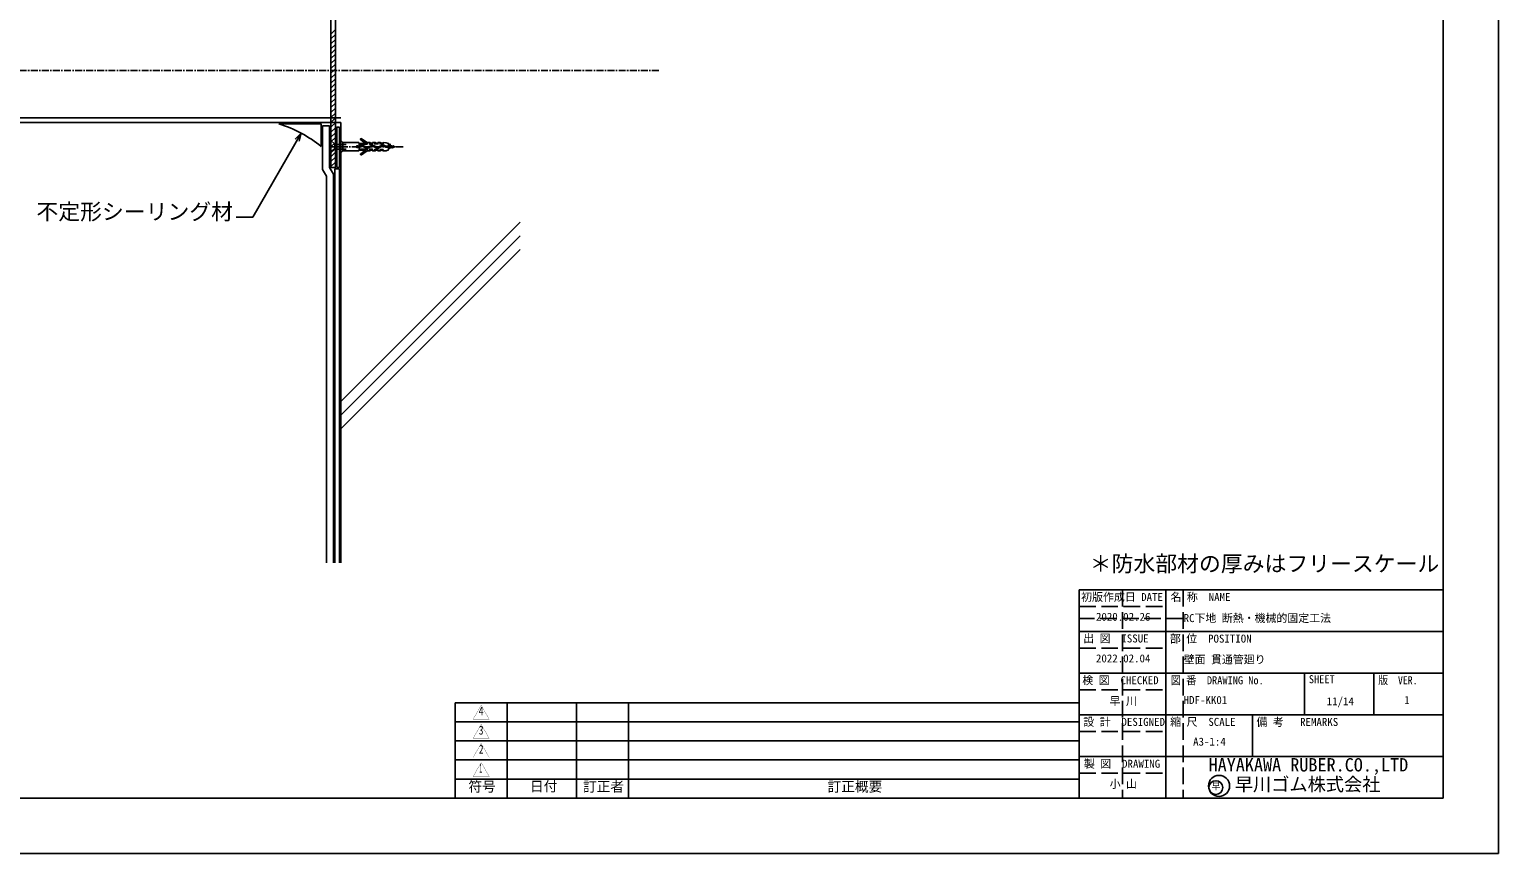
# Model space of a CAD drawing. Units: millimetres on the paper, with parts at other scales. Extents: x -210 to 1470, y -148 to 1040.
# Drawn here: x 410 to 1470, y -148 to 445 of the extents above; entities that cross this region are included whole.
import ezdxf
from ezdxf.enums import TextEntityAlignment as Align

# ---------------------------------------------------------------- set-up
doc = ezdxf.new("R2010")
doc.units = ezdxf.units.MM
doc.linetypes.add('CHAIN1', pattern=[8, 5, -1, 1, -1])
doc.linetypes.add('DASHED3', pattern=[4, 3, -1])
for name, color, linetype in [('0-0_0', 7, 'Continuous'), ('0-1_IBｼｰﾄ', 7, 'Continuous'), ('0-2_シーリング(IBｼﾘｺｰﾝ)', 7, 'Continuous'), ('0-3_中心線', 1, 'CHAIN1'), ('0-4_仮想線', 1, 'DASHED3'), ('0-5_図面枠', 7, 'Continuous'), ('0-6_実線', 7, 'Continuous'), ('0-7_寸法線', 7, 'Continuous'), ('0-8_文字', 5, 'Continuous'), ('0-B_緩衝フォーム', 7, 'Continuous'), ('0-C_表題欄', 7, 'Continuous'), ('0-D_躯体', 7, 'Continuous'), ('0-E_輪郭線', 2, 'Continuous'), ('0-F_部材(積層鋼板)', 4, 'Continuous'), ('1-0_部材(ﾋﾞｽ類)', 7, 'Continuous')]:
    doc.layers.add(name, color=color, linetype=linetype)
doc.styles.add('MS Gothic', font='')
doc.styles.get('MS Gothic').set_extended_font_data('MS Gothic')

# ---------------------------------------------------------------- blocks, each defined once
blk = doc.blocks.new('表題欄(建築)')
at = {"layer": '0-4_仮想線'}
for p, q in [((7.8125, 37.5), (7.8125, 0)), ((18.75, 37.5), (18.75, 0)), ((0, 34.5), (15.625, 34.5)), ((18.75, 32.3438), (0, 32.3438)), ((0, 27), (15.625, 27)), ((0, 19.5), (15.625, 19.5)), ((0, 12), (15.625, 12)), ((0, 4.5), (15.625, 4.5))]:
    blk.add_line(p, q, dxfattribs=at)
at = {"layer": '0-C_表題欄'}
for p, q in [((0, 37.5), (65.625, 37.5)), ((0, 0), (0, 37.5)), ((15.625, 37.5), (15.625, 0)), ((65.625, 37.5), (65.625, 0)), ((0, 30), (15.625, 30)), ((0, 30), (65.625, 30)), ((0, 22.5), (65.625, 22.5)), ((40.625, 22.5), (40.625, 15)), ((53.125, 22.5), (53.125, 15)), ((0, 15), (65.625, 15)), ((31.25, 15), (31.25, 7.5)), ((0, 7.5), (65.625, 7.5))]:
    blk.add_line(p, q, dxfattribs=at)
blk.add_lwpolyline([(0, 37.5), (0, 0), (65.625, 0)], dxfattribs=at)
for centre, radius in [((25.2227, 2.1988), 1.8994), ((24.6432, 1.8951), 1.2434)]:
    blk.add_circle(centre, radius, dxfattribs=at)
at = {"layer": '0-C_表題欄', "style": 'MS Gothic'}
for s, height, p in [('初版作成日 DATE', 1.443, (0.3595, 35.0749)), ('名 称  NAME', 1.443, (16.4718, 35.0749)), ('出 図  ISSUE', 1.443, (0.7322, 27.6053)), ('部 位  POSITION', 1.443, (16.3595, 27.5749)), ('検 図  CHECKED', 1.443, (0.5739, 20.0749)), ('設 計  DESIGNED', 1.443, (0.7421, 12.5749)), ('縮 尺  SCALE', 1.443, (16.4083, 12.5749)), ('備 考   REMARKS', 1.443, (31.9692, 12.5597)), ('製 図  DRAWING', 1.443, (0.8544, 5.0292)), ('HAYAKAWA RUBER.CO.,LTD', 2.405, (23.3343, 4.0757)), ('早川ゴム株式会社', 2.405, (28.0639, 0.5588))]:
    blk.add_text(s, height=height, dxfattribs=at).set_placement(p, align=Align.BOTTOM_LEFT)
for s, height, width, p in [('図 番  DRAWING No.', 1.443, 0.95, (16.4889, 20.0673)), ('SHEET', 1.443, 0.95, (41.4146, 20.2653)), ('版\u3000VER.', 1.443, 0.9, (53.9304, 20.0825)), ('早', 1.247, 0.9, (23.8995, 1.1678))]:
    blk.add_text(s, height=height, dxfattribs=dict(at, width=width)).set_placement(p, align=Align.BOTTOM_LEFT)
blk = doc.blocks.new('囲い文字1')
at = {"layer": '0-8_文字'}
for points in [[(-1.1646, -12.9815), (-1.2512, -13.0315), (0.467, -10.1554), (0.467, -10.0554)], [(0.467, -10.1554), (0.467, -10.0554), (2.0986, -12.9815), (2.1852, -13.0315)], [(2.0986, -12.9815), (2.1852, -13.0315), (-1.1646, -12.9815), (-1.2512, -13.0315)]]:
    blk.add_solid(points, dxfattribs=at)
at = {"layer": '0-8_文字', "style": 'MS Gothic', "width": 0.4}
blk.add_text('1', height=1.828, dxfattribs=at).set_placement((0.0909, -12.7867), align=Align.BOTTOM_LEFT)
blk = doc.blocks.new('U69')
at = {"layer": '0-0_0', "xscale": 3.446988, "yscale": 3.446988}
blk.add_blockref('囲い文字1', (4.164, 34.833), dxfattribs=at)
blk = doc.blocks.new('囲い文字2')
at = {"layer": '0-8_文字'}
for points in [[(-8.3757, 15.6578), (-8.4623, 15.6078), (-6.7441, 18.4839), (-6.7441, 18.5839)], [(-6.7441, 18.4839), (-6.7441, 18.5839), (-5.1124, 15.6578), (-5.0258, 15.6078)], [(-5.1124, 15.6578), (-5.0258, 15.6078), (-8.3757, 15.6578), (-8.4623, 15.6078)]]:
    blk.add_solid(points, dxfattribs=at)
at = {"layer": '0-8_文字', "style": 'MS Gothic', "width": 0.8}
blk.add_text('2', height=1.828, dxfattribs=at).set_placement((-7.2456, 15.8526), align=Align.BOTTOM_LEFT)
blk = doc.blocks.new('U70')
at = {"layer": '0-0_0', "xscale": 3.446988, "yscale": 3.446988}
blk.add_blockref('囲い文字2', (29.02, -63.886), dxfattribs=at)
blk = doc.blocks.new('囲い文字3')
at = {"layer": '0-8_文字'}
for points in [[(-4.1526, 7.2498), (-4.2392, 7.1998), (-2.521, 10.0759), (-2.521, 10.1759)], [(-2.521, 10.0759), (-2.521, 10.1759), (-0.8893, 7.2498), (-0.8027, 7.1998)], [(-0.8893, 7.2498), (-0.8027, 7.1998), (-4.1526, 7.2498), (-4.2392, 7.1998)]]:
    blk.add_solid(points, dxfattribs=at)
at = {"layer": '0-8_文字', "style": 'MS Gothic', "width": 0.8}
blk.add_text('3', height=1.828, dxfattribs=at).set_placement((-3.0321, 7.4446), align=Align.BOTTOM_LEFT)
blk = doc.blocks.new('U71')
at = {"layer": '0-0_0', "xscale": 3.446988, "yscale": 3.446988}
blk.add_blockref('囲い文字3', (14.463, -34.904), dxfattribs=at)
blk = doc.blocks.new('囲い文字4')
at = {"layer": '0-8_文字'}
for points in [[(-4.4625, 5.3378), (-4.5491, 5.2878), (-2.8309, 8.1639), (-2.8309, 8.2639)], [(-2.8309, 8.1639), (-2.8309, 8.2639), (-1.1992, 5.3378), (-1.1126, 5.2878)], [(-1.1992, 5.3378), (-1.1126, 5.2878), (-4.4625, 5.3378), (-4.5491, 5.2878)]]:
    blk.add_solid(points, dxfattribs=at)
at = {"layer": '0-8_文字', "style": 'MS Gothic', "width": 0.85}
blk.add_text('4', height=1.828, dxfattribs=at).set_placement((-3.371, 5.5326), align=Align.BOTTOM_LEFT)
blk = doc.blocks.new('U72')
at = {"layer": '0-0_0', "xscale": 3.446988, "yscale": 3.446988}
blk.add_blockref('囲い文字4', (15.531, -28.313), dxfattribs=at)

msp = doc.modelspace()

# ---------------------------------------------------------------- linework, layer by layer
at = {"layer": '0-1_IBｼｰﾄ'}
for p, q in [((621.913, 375.934), (621.913, 344.595)), ((626.913, 375.934), (621.913, 375.934)), ((621.913, 344.595), (624.747, 339.687)), ((624.747, 60.934), (624.747, 339.687)), ((629.747, 60.934), (629.747, 341.027))]:
    msp.add_line(p, q, dxfattribs=at)
msp.add_lwpolyline([(626.913, 375.934), (626.913, 345.934), (629.747, 341.027)], dxfattribs=at)
at = {"layer": '0-2_シーリング(IBｼﾘｺｰﾝ)'}
for p, q in [((620.913, 377.434), (590.386, 377.434)), ((620.913, 377.434), (620.913, 361.09)), ((634.08, 345.934), (634.08, 374.934)), ((632.08, 345.934), (634.08, 345.934))]:
    msp.add_line(p, q, dxfattribs=at)
msp.add_lwpolyline([(632.08, 345.934), (632.08, 374.934), (634.08, 374.934)], dxfattribs=at)
msp.add_arc((563.465, 290.472), 91.034, 50.87127, 72.79891, dxfattribs=at)
at = {"layer": '0-3_中心線'}
for p, q in [((864.413, 415.934), (244.995, 415.934)), ((631.08, 415.934), (627.913, 415.934)), ((679.981, 360.934), (627.913, 360.934))]:
    msp.add_line(p, q, dxfattribs=at)
at = {"layer": '0-5_図面枠'}
msp.add_lwpolyline([(1470, -148.5), (1470, 1039.5), (-210, 1039.5), (-210, -148.5)], close=True, dxfattribs=at)
at = {"layer": '0-6_実線'}
for p, q in [((635.08, 381.768), (267.813, 381.768)), ((635.08, 378.434), (269.995, 378.434))]:
    msp.add_line(p, q, dxfattribs=at)
at = {"layer": '0-7_寸法線'}
for p, q in [((606.434, 370.727), (571.475, 310.175)), ((571.475, 310.175), (559.475, 310.175))]:
    msp.add_line(p, q, dxfattribs=at)
msp.add_lwpolyline([(602.191, 366.484), (606.434, 370.727), (604.881, 364.931)], dxfattribs=at)
at = {"layer": '0-B_緩衝フォーム'}
for p, q in [((630.747, 60.934), (630.747, 344.934)), ((630.747, 344.934), (634.08, 344.934)), ((634.08, 60.934), (634.08, 344.934))]:
    msp.add_line(p, q, dxfattribs=at)
at = {"layer": '0-C_表題欄'}
for p, q in [((717.5, -39.75), (1167.5, -39.75)), ((717.5, -108.5), (717.5, -39.75)), ((755, -108.5), (755, -39.75)), ((805, -108.5), (805, -39.75)), ((842.5, -108.5), (842.5, -39.75)), ((1167.5, -108.5), (1167.5, -39.75)), ((717.5, -53.5), (1167.5, -53.5)), ((717.5, -67.25), (1167.5, -67.25)), ((717.5, -81), (1167.5, -81)), ((717.5, -94.75), (1167.5, -94.75)), ((717.5, -108.5), (1167.5, -108.5))]:
    msp.add_line(p, q, dxfattribs=at)
at = {"layer": '0-D_躯体'}
for p, q in [((635.08, 378.434), (635.08, 60.934)), ((764.373, 306.588), (635.08, 177.295)), ((764.373, 296.689), (635.08, 167.396)), ((764.373, 286.789), (635.08, 157.496))]:
    msp.add_line(p, q, dxfattribs=at)
at = {"layer": '0-E_輪郭線'}
msp.add_lwpolyline([(1430, 999.5), (-170, 999.5), (-170, -108.5), (1430, -108.5)], close=True, dxfattribs=at)
at = {"layer": '0-F_部材(積層鋼板)', "color": 7}
for p, q in [((627.913, 345.934), (627.913, 485.934)), ((631.08, 345.934), (631.08, 485.934)), ((631.08, 345.934), (627.913, 345.934))]:
    msp.add_line(p, q, dxfattribs=at)
at = {"layer": '0-F_部材(積層鋼板)'}
for p, q in [((627.913, 442.118), (631.08, 445.285)), ((627.913, 438.583), (631.08, 441.749)), ((627.913, 435.047), (631.08, 438.214)), ((627.913, 431.511), (631.08, 434.678)), ((627.913, 427.976), (631.08, 431.143)), ((627.913, 424.44), (631.08, 427.607)), ((627.913, 420.905), (631.08, 424.072)), ((627.913, 417.369), (631.08, 420.536)), ((627.913, 410.298), (631.08, 413.465)), ((627.913, 406.763), (631.08, 409.929)), ((627.913, 403.227), (631.08, 406.394)), ((627.913, 399.692), (631.08, 402.858)), ((627.913, 396.156), (631.08, 399.323)), ((627.913, 392.621), (631.08, 395.787)), ((627.913, 389.085), (631.08, 392.252)), ((627.913, 385.55), (631.08, 388.716)), ((627.913, 382.014), (631.08, 385.181)), ((627.913, 378.478), (631.08, 381.645)), ((627.913, 371.407), (631.08, 374.574)), ((627.913, 367.872), (631.08, 371.039)), ((627.913, 364.336), (631.08, 367.503)), ((627.913, 360.801), (631.08, 363.967)), ((627.913, 357.265), (631.08, 360.432)), ((627.913, 353.73), (631.08, 356.896)), ((627.913, 350.194), (631.08, 353.361)), ((627.913, 346.659), (631.08, 349.825)), ((630.725, 345.934), (631.08, 346.29))]:
    msp.add_line(p, q, dxfattribs=at)
for points in [[(627.913, 413.834), (630.014, 415.934), (631.08, 417)], [(627.913, 374.943), (628.905, 375.934), (631.08, 378.11)]]:
    msp.add_lwpolyline(points, dxfattribs=at)
at = {"layer": '1-0_部材(ﾋﾞｽ類)'}
for p, q in [((627.913, 365.434), (627.913, 356.434)), ((630.743, 359.264), (630.743, 362.604)), ((638.812, 362.604), (631.158, 362.604)), ((635.08, 365.432), (635.08, 356.437)), ((636.595, 357.934), (636.595, 363.934)), ((647.488, 361.25), (648.298, 361.25)), ((648.298, 360.619), (647.488, 360.619)), ((647.507, 361.283), (648.298, 361.283)), ((648.298, 360.586), (647.507, 360.586)), ((648.594, 361.307), (650.044, 361.887)), ((648.609, 361.349), (650.033, 361.918)), ((650.291, 361.271), (648.84, 360.691)), ((650.279, 361.302), (648.851, 360.731)), ((653.549, 360), (650.596, 361.267)), ((653.562, 360.03), (650.609, 361.298)), ((650.886, 361.865), (653.793, 360.517)), ((650.9, 361.895), (653.807, 360.547)), ((653.083, 363.114), (652.825, 363.312)), ((654.266, 360.54), (657.465, 361.908)), ((654.279, 360.509), (657.478, 361.878)), ((657.685, 361.397), (654.519, 360.026)), ((657.699, 361.367), (654.532, 359.996)), ((661.081, 359.909), (658.059, 361.361)), ((661.087, 359.943), (658.073, 361.391)), ((658.331, 361.87), (661.395, 360.491)), ((658.344, 361.9), (661.409, 360.521)), ((661.978, 360.558), (664.901, 362.106)), ((661.995, 360.53), (664.916, 362.076)), ((665.194, 361.523), (662.225, 359.937)), ((665.209, 361.494), (662.241, 359.907)), ((667.07, 360.76), (665.752, 361.488)), ((667.086, 360.789), (665.769, 361.517)), ((666.035, 362.076), (667.402, 361.35)), ((666.051, 362.105), (667.418, 361.38)), ((667.776, 361.257), (667.776, 361.291)), ((667.776, 361.291), (669.478, 361.271)), ((667.776, 360.578), (667.776, 360.611)), ((669.478, 360.598), (667.776, 360.578)), ((669.478, 359.761), (670.53, 362.772)), ((669.478, 360.048), (670.43, 362.772)), ((669.478, 362.227), (669.799, 362.141)), ((669.478, 359.641), (670.883, 361.851)), ((671.94, 360.301), (672.593, 361.393)), ((672.255, 359.986), (672.827, 361.626)), ((672.355, 359.986), (672.927, 361.626)), ((672.537, 360.461), (673.065, 361.266)), ((631.158, 359.264), (638.812, 359.264)), ((653.083, 358.755), (652.825, 358.557))]:
    msp.add_line(p, q, dxfattribs=at)
for points in [[(630.45, 362.897), (627.913, 365.434), (627.613, 365.434), (627.613, 356.434), (627.913, 356.434), (630.45, 358.972)], [(636.537, 357.894), (635.08, 356.437), (634.478, 356.437), (634.478, 365.432), (635.08, 365.432), (636.537, 363.975)], [(636.678, 363.916), (648.015, 363.916), (648.015, 363.899), (648.051, 363.828), (648.051, 363.756), (648.086, 363.685), (648.133, 363.477)], [(648.227, 361.283), (648.227, 362.779), (654.09, 362.779), (654.09, 363.045), (653.337, 363.045)], [(648.227, 360.586), (648.227, 359.09), (654.09, 359.09), (654.09, 358.823), (653.337, 358.823)], [(648.335, 363.312), (652.825, 363.312), (649.359, 365.96)], [(649.892, 366.683), (654.089, 363.934), (655.689, 363.846), (655.689, 362.779), (657.912, 362.779), (657.912, 363.934), (659.529, 363.846), (659.529, 362.832), (661.734, 362.903), (661.734, 363.934), (663.352, 363.846), (663.352, 362.974), (665.574, 363.046), (665.574, 363.934), (667.714, 363.826), (669.478, 363.184), (669.478, 358.684), (667.714, 358.042), (665.574, 357.934), (665.574, 358.823), (663.352, 358.894), (663.352, 358.023), (661.734, 357.934), (661.734, 358.966), (659.529, 359.037), (659.529, 358.023), (657.912, 357.934), (657.912, 359.09), (655.689, 359.09), (655.689, 358.023), (654.089, 357.934), (649.892, 355.186)], [(655.689, 363.846), (655.938, 363.846), (656.703, 363.543), (657.912, 363.508)], [(661.734, 363.454), (660.525, 363.472), (659.725, 363.846), (659.529, 363.846)], [(663.352, 363.846), (663.529, 363.846), (664.365, 363.401), (665.574, 363.383)], [(669.478, 361.257), (668.501, 361.257), (668.501, 360.611), (669.478, 360.611)], [(669.478, 361.72), (669.799, 362.141), (670.43, 362.772), (670.53, 362.772), (670.883, 361.851), (672.593, 361.393), (672.827, 361.626), (672.927, 361.626), (673.065, 361.266), (674.304, 360.934), (672.537, 360.461), (672.355, 359.986), (672.255, 359.986), (671.94, 360.301), (669.478, 359.641)], [(648.133, 358.392), (648.086, 358.183), (648.051, 358.112), (648.051, 358.041), (648.015, 357.97), (648.015, 357.952), (636.678, 357.952)], [(649.359, 355.909), (652.825, 358.557), (648.335, 358.557)], [(655.689, 358.023), (655.938, 358.023), (656.703, 358.326), (657.912, 358.361)], [(661.734, 358.414), (660.525, 358.397), (659.725, 358.023), (659.529, 358.023)], [(663.352, 358.023), (663.529, 358.023), (664.365, 358.468), (665.574, 358.486)]]:
    msp.add_lwpolyline(points, dxfattribs=at)
for centre, radius, start, end in [((631.158, 363.604), 1, 225, 270), ((636.678, 364.116), 0.2, 225, 270), ((646.919, 360.934), 0.683, 30.64443, 329.35557), ((646.919, 360.934), 0.65, 28.99242, 331.00758), ((648.335, 363.519), 0.207, 191.62481, 270), ((648.298, 362.046), 0.763, 270, 294.02488), ((648.298, 362.046), 0.796, 270, 291.80677), ((648.298, 362.046), 1.427, 270, 292.80926), ((648.298, 362.046), 1.46, 270, 291.80677), ((649.632, 366.317), 0.449, 54.60963, 232.61817), ((650.439, 360.901), 1.095, 65.12729, 111.7854), ((650.439, 360.901), 1.062, 65.12729, 111.82813), ((650.439, 360.901), 0.431, 66.76335, 111.79863), ((650.439, 360.901), 0.398, 66.76335, 111.80677), ((653.337, 363.545), 0.5, 239.57286, 270), ((654.044, 361.058), 0.597, 245.12729, 293.15958), ((654.044, 361.058), 0.564, 245.12729, 293.15958), ((657.895, 360.901), 1.095, 65.77806, 113.15958), ((657.895, 360.901), 1.062, 65.77806, 113.15958), ((657.872, 360.972), 0.465, 64.33266, 113.72188), ((657.872, 360.972), 0.431, 64.33266, 113.72188), ((661.662, 361.025), 0.597, 243.40833, 303.92435), ((661.662, 361.025), 0.564, 243.33961, 304.09914), ((665.475, 361.021), 1.228, 62.04844, 117.90101), ((665.475, 361.021), 1.194, 62.04844, 117.90101), ((665.475, 360.996), 0.597, 60.58068, 118.12344), ((665.475, 360.996), 0.564, 60.56891, 118.12344), ((667.776, 362.038), 1.46, 241.08802, 270), ((667.776, 362.038), 1.427, 241.08803, 270), ((667.776, 362.054), 0.796, 242.04844, 270), ((667.776, 362.054), 0.763, 242.04844, 270), ((631.158, 358.264), 1, 90, 135), ((636.678, 357.752), 0.2, 90, 135), ((648.335, 358.35), 0.207, 90, 168.37519), ((649.632, 355.552), 0.449, 127.38183, 305.39037), ((653.337, 358.323), 0.5, 90, 120.42714), ((654.044, 361.123), 1.228, 246.1713, 293.41182), ((654.044, 361.123), 1.194, 246.1713, 293.41182), ((661.662, 360.99), 1.228, 241.72501, 298.14051), ((661.662, 360.99), 1.194, 241.21205, 298.14075)]:
    msp.add_arc(centre, radius, start, end, dxfattribs=at)

# ---------------------------------------------------------------- block references
at = {"layer": '0-C_表題欄', "xscale": 4, "yscale": 4}
msp.add_blockref('表題欄(建築)', (1167.5, -108.5), dxfattribs=at)
at = {"layer": '0-C_表題欄'}
for name, p in [('U72', (730.476, -41.625)), ('U71', (730.476, -55.375)), ('U70', (730.476, -69.125)), ('U69', (730.476, -82.875))]:
    msp.add_blockref(name, p, dxfattribs=at)

# ---------------------------------------------------------------- texts
at = {"layer": '0-8_文字', "color": 7, "style": 'MS Gothic'}
for s, p in [('不定形シーリング材', (415.503, 304.875)), ('＊防水部材の厚みはフリースケール', (1175.132, 51.239))]:
    msp.add_text(s, height=11.55, dxfattribs=at).set_placement(p, align=Align.BOTTOM_LEFT)
at = {"layer": '0-C_表題欄', "style": 'MS Gothic'}
for s, height, p in [('2020.02.26', 5.773, (1179.623, 17.561)), ('RC下地 断熱・機械的固定工法', 5.773, (1242.868, 16.587)), ('2022.02.04', 5.773, (1179.623, -12.439)), ('壁面 貫通管廻り', 5.773, (1242.899, -13.231)), ('早 川', 5.773, (1189.461, -43.17)), ('HDF-KK01', 5.773, (1242.868, -42.439)), ('11/14', 5.773, (1346.011, -43.353)), ('1', 5.773, (1401.862, -42.439)), ('A3-1:4', 5.773, (1249.676, -72.439)), ('小 山', 5.773, (1189.491, -102.957)), ('符号', 7.216, (727.094, -106.003)), ('日付', 7.216, (771.491, -105.813)), ('訂正者', 7.216, (809.721, -105.984)), ('訂正概要', 7.216, (986.098, -106.003))]:
    msp.add_text(s, height=height, dxfattribs=at).set_placement(p, align=Align.BOTTOM_LEFT)

doc.saveas('drawing.dxf')
